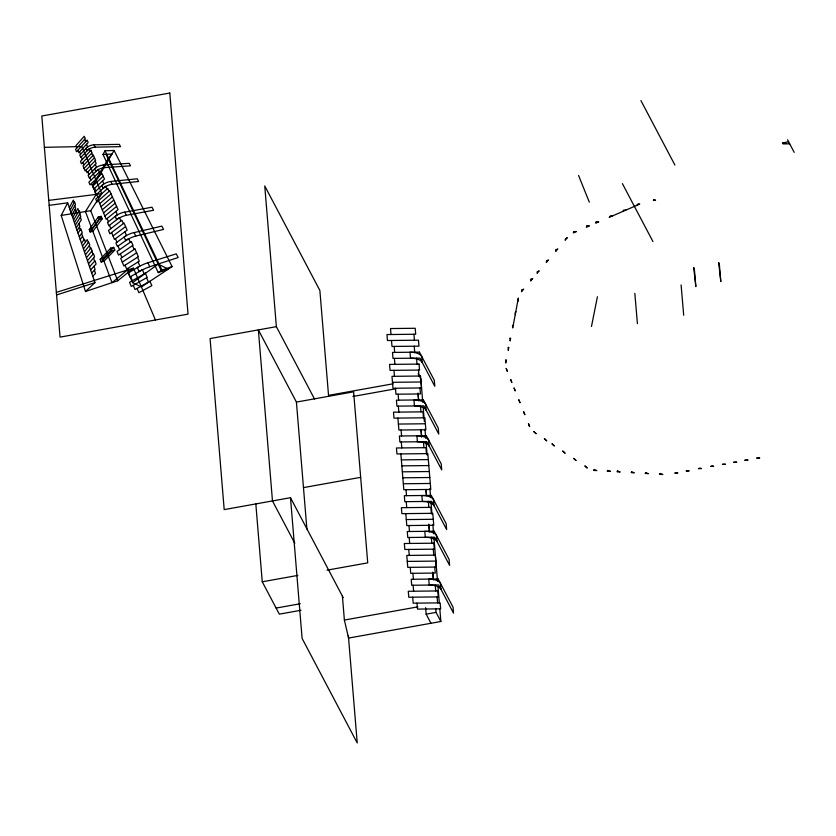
<?xml version="1.0" encoding="UTF-8"?>
<svg xmlns="http://www.w3.org/2000/svg" width="836" height="836" viewBox="0 0 836 836"><rect width="100%" height="100%" fill="white"/><g stroke="black" fill="none" stroke-linecap="round" stroke-linejoin="round"><path stroke-width="1.25" d="M591.47 326.51L597.416 296.728M155.444 319.989L133.426 268.126L117.719 280.771L85.481 291.492L61.206 215.437L67.674 202.814L49.178 205.342M69.315 207.61L73.328 200.076L74.216 202.563M70.151 210.055L74.582 201.894L75.48 204.423L70.987 212.511M102.985 154.43L105.033 150.741L114.104 150.459L172.101 266.6L141.409 286.936L132.548 282.652L127.354 270.028L112.014 282.672L85.46 211.55L96.234 194.38L92.577 185.508L108.178 158.85L111.972 154.085L102.985 154.43L158.244 272.599L168.308 269.108L158.192 264.124L132.548 282.652M71.844 215.009L75.668 208.248L74.77 205.708M72.701 217.517L77.894 208.551L78.835 211.174M114.104 150.459L96.307 180.67L92.577 185.508M73.568 220.067L79.148 210.641L80.11 213.284L74.446 222.637M75.334 225.229L80.737 216.514L79.775 213.838M76.233 227.852L81.301 219.858L80.329 217.161M77.142 230.517L79.859 226.316L78.918 223.63M61.206 215.437L90.716 210.703L101.825 193.67L81.834 146.561L44.381 147.324M78.061 233.192L80.904 228.918L82.189 232.575L79.295 236.797M80.235 239.556L82.597 236.18M89.253 229.597L98.334 216.879L101.219 216.367L102.201 218.802L92.859 231.373L90.121 231.948L89.253 229.597L91.991 229.043L101.219 216.367M81.5 243.245L84.436 239.2L85.45 242.074M90.121 231.948L99.317 219.325L102.201 218.802M82.461 246.077L87.278 239.629L88.323 242.565M83.443 248.929L88.689 242.085L89.755 245.063L84.436 251.824M85.429 254.75L90.999 247.864L92.096 250.915L86.442 257.707M87.466 260.696L93.465 253.695L94.583 256.83L88.501 263.727M89.546 266.788L94.97 260.822L96.109 264.019L90.612 269.882M100.184 259.338L110.718 248.093L113.696 247.341L114.814 250.1L103.998 261.187L101.156 261.981L100.184 259.338L103.016 258.564L113.696 247.341M101.156 261.981L111.815 250.884L114.814 250.1M91.678 273.017L95.105 269.485L93.987 266.287M84.039 168.402L94.478 157.732M92.765 276.193L95.534 273.424L94.416 270.206M92.608 186.229L103.215 176.26M85.481 291.492L94.97 282.652L67.674 202.814M99.766 203.65L111.042 193.858M101.02 206.691L112.411 196.93M102.285 209.763L113.79 200.055M103.559 212.887L115.201 203.211M104.855 216.043L116.622 206.408M113.027 235.93L125.599 226.587M115.681 216.012L117.165 215.019A21.245 18.35 -27.8 0 1 122.568 212.574L152.006 207.213L153.594 210.264L126.257 215.312A20.231 17.472 -27.8 0 0 119.579 217.862M158.244 272.599L161.944 270.08L172.101 266.6M124.637 236.682L126.215 235.7A27.912 24.098 -27.8 0 1 131.848 233.139L161.839 226.117L163.553 229.419L135.745 236.076A26.762 23.105 -27.8 0 0 128.807 238.824A25.404 21.935 -27.8 0 0 126.215 240.298M122.275 262.128L136.623 252.785M137.877 267.206L138.421 266.903A45.761 39.511 -27.8 0 1 146.802 263.089L176.25 253.851L178.172 257.54L149.749 266.757A47.903 41.361 -27.8 0 0 142.454 269.84M142.434 269.809L139.11 271.606L137.344 267.53M56.576 294.951L94.97 282.652M56.357 292.381L133.426 268.126M789.686 143.813L783.05 143.928L782.517 142.925L788.63 141.806M314.535 399.033L276.371 326.657L210.076 338.559L224.194 509.605L290.489 497.702L343.188 597.646M328.538 395.376L393.181 383.776M294.826 543.337L272.473 500.931L258.355 329.886L296.414 402.085L353.607 391.812L367.725 562.858L327.054 570.162M352.938 396.473L396.045 388.73M303.478 487.607L360.661 477.335M255.837 504.045L262.253 581.793L297.835 575.408M276.11 608.075L300.333 603.728M300.991 610.259L279.318 614.147L262.253 581.793M439.788 608.587L440.854 621.503L348.57 638.067L344.38 620.051L417.906 606.852M425.628 607.678L426.161 614.167L436.047 612.391L440.854 621.503M110.801 181.464L107.948 182.091A15.435 13.324 -27.8 0 0 103.758 184.087L101.887 185.519L103.141 188.424A13.512 11.673 -27.8 0 1 105.785 186.532A14.515 12.53 -27.8 0 1 112.118 184.307L138.619 181.475L137.229 178.789L110.801 181.464L112.118 184.338M48.77 200.379L101.825 193.67M103.267 164.964L100.487 165.497A13.198 11.39 -27.8 0 0 96.453 167.43L94.687 168.862L95.847 171.558A11.735 10.136 -27.8 0 1 98.355 169.656A12.477 10.774 -27.8 0 1 104.49 167.597L130.489 165.841L129.193 163.333L103.267 164.964L104.49 167.628M94.06 144.795L91.939 145.077A11.014 9.509 -27.8 0 0 87.55 147.073L85.889 148.515L86.944 150.95A10.074 8.694 -27.8 0 1 89.295 149.059A10.554 9.112 -27.8 0 1 95.168 147.178L120.509 146.645L119.329 144.367L94.06 144.795L95.168 147.209M392.481 382.303L421.01 381.989M398.406 424.061L425.367 423.768M401.364 459.884L428.325 459.591M401.855 465.851L428.816 465.558M402.346 471.828L429.307 471.535M402.837 477.795L429.808 477.502M403.328 483.762L430.3 483.469M406.286 519.584L433.257 519.292M407.268 561.405L435.796 561.092M782.517 142.925L785.809 143.426M612.234 216.022L610.823 215.646L609.225 217.329L639.718 204.109L638.223 203.765L636.551 205.489M515.979 311.692L515.154 312.894L515.384 314.702M625.903 210.097L623.51 210.149L622.977 211.372M513.314 325.026L512.478 326.165L512.729 327.952L518.351 298.044L518.069 301.211M787.575 139.811L794.2 152.371M640.919 100.592L674.903 165.047M622.402 183.617L652.968 241.594M418.146 373.755L420.821 378.812L422.734 402.043M426.161 614.167L430.968 623.269M105.033 150.741L161.944 270.08M106.026 154.315L161.661 271.418M124.763 212.02L126.257 215.312M134.105 232.492L135.745 236.076M147.909 262.713L149.749 266.757M101.417 173.992L100.184 171.234L88.888 182.123L89.995 184.861L101.971 173.46L104.479 179.103L93.768 189.04L91.469 183.46M109.098 191.35L107.771 188.361L95.774 199.083L96.976 202.03L109.694 190.827L118.064 209.658L106.172 219.251L98.533 200.661M123.383 223.609L121.857 220.181L108.513 230.443L109.882 233.819L124.041 223.107L127.166 230.13L114.459 239.409L111.616 232.502M91.657 153.239L92.775 155.768M95.043 160.92L96.203 163.553L87.048 172.686L85.972 170.084M132.443 245.648L134.126 249.441M137.553 257.227L139.309 261.198L126.654 269.098L125.055 265.2M146.561 277.782L148.453 282.077M90.194 151.107L89.107 148.641L80.799 157.492L79.807 155.057L87.561 146.718L86.495 144.304M99.39 172.007L98.188 169.28L89.233 178.005L88.135 175.33L96.485 167.085L95.325 164.431M106.924 189.124L105.629 186.177L96.119 194.778L94.938 191.893L103.8 183.774L102.546 180.9M120.917 220.903L119.423 217.527L108.858 225.783L107.51 222.491L117.353 214.674L115.911 211.393M130.301 242.241L128.681 238.553L117.374 246.516L115.911 242.942L126.435 235.386L124.867 231.812M144.2 273.821L142.371 269.662L129.935 277.082L128.284 273.058L139.852 266.005L138.086 261.971M84.666 139.298L85.7 141.65M115.222 216.367L116.664 219.69M124.156 237.016L125.724 240.643M137.083 288.399L138.86 292.684L151.859 285.651L149.905 281.272L135.045 289.528L133.311 285.316M79.566 151.849L80.559 154.252M87.853 171.892L88.94 174.536M94.614 188.257L95.795 191.11M107.112 218.489L108.461 221.739M115.462 238.678L116.925 242.21M127.751 268.408L129.392 272.379M81.291 156.969L82.304 159.425M89.766 177.493L90.884 180.2M96.683 194.266L97.885 197.191M109.485 225.302L110.854 228.636M118.043 246.045L119.538 249.682M130.667 276.653L132.349 280.739M76.881 147.941L75.93 145.621L84.258 136.278L85.282 138.609L75.543 149.425L76.494 151.765L87.132 140.082L88.188 142.465L78.824 152.654L77.842 150.281M82.837 162.435L83.872 164.953M120.384 253.82L121.91 257.561M578.564 175.476L589.338 202.207M98.334 216.879L99.317 219.325M110.718 248.093L111.815 250.884M90.716 210.703L117.719 280.771M91.908 251.145L93.005 254.228M89.347 245.575L90.413 248.585M93.538 258.021L94.656 261.166M74.916 209.585L75.815 212.145M81.625 233.39L83.913 239.932M79.378 227.068L80.329 229.785M681.1 284.951L683.691 315.235M634.827 293.363L637.419 323.657M423.162 407.216L424.333 421.407M424.97 429.161L425.723 438.189M426.036 442.066L427.102 454.972M429.882 488.537L430.624 497.577M431.052 502.739L432.003 514.359M432.86 524.684L433.602 533.723M433.926 537.59L437.552 581.48M437.98 586.642L439.36 603.425M423.486 417.812L422.985 411.845L393.495 412.169L393.986 418.136L424.876 417.801L425.858 429.735L398.897 430.038L397.905 418.094M426.444 453.635L425.942 447.668L396.452 447.991L396.943 453.958L427.833 453.624L430.791 489.436L403.819 489.739L400.862 453.917M431.366 513.335L430.874 507.368L401.385 507.692L401.876 513.659L432.766 513.325L433.748 525.259L406.777 525.551L405.794 513.617M418.491 370.066L418.982 376.033M419.975 387.977L420.466 393.944L395.94 394.216L395.449 388.249M433.278 549.168L433.769 555.135M434.762 567.08L435.253 573.047L410.727 573.318L410.236 567.351M437.123 596.935L437.615 602.902M416.527 358.132L417.018 364.109M420.477 405.899L420.968 411.866M423.434 441.721L423.925 447.688M428.356 501.422L428.847 507.389M431.313 537.235L431.804 543.212M435.253 585.001L435.755 590.968M413.935 334.264L414.426 340.231M414.217 346.209L414.708 352.175M418.157 393.975L418.648 399.942M421.114 429.788L421.605 435.765M426.036 489.488L426.538 495.466M428.993 525.311L429.495 531.288M432.943 573.078L433.435 579.045M417.948 393.066L418.585 400.852M420.947 429.401L421.584 437.186M425.984 490.398L426.412 495.591M428.763 524.141L429.411 531.926M432.734 572.158L433.372 579.944M435.734 608.503L436.047 612.391M417.007 603.122L417.498 609.099L440.645 608.838L440.154 602.871L413.183 603.164L412.691 597.197M394.195 346.428L394.686 352.395M398.135 394.195L398.626 400.162M401.092 430.007L401.583 435.984M406.024 489.708L406.515 495.685M408.982 525.53L409.473 531.497M412.921 573.297L413.412 579.264M394.404 358.383L394.895 364.35M398.344 406.139L398.845 412.106M401.301 441.962L401.802 447.929M406.233 501.663L406.724 507.63M409.191 537.485L409.682 543.452M413.13 585.242L413.621 591.209M391.008 334.515L390.516 328.548L415.21 328.276L415.701 334.243L386.964 334.557L387.455 340.524L418.47 340.189L418.961 346.156L392 346.449L391.499 340.482M393.965 370.338L394.456 376.305M408.752 549.44L409.243 555.407M328.59 396.013L319.875 290.479L264.751 185.937L276.371 326.657M348.361 635.506L357.223 742.964L302.11 638.422L290.489 497.702M342.415 596.173L344.38 620.051M296.414 402.085L306.896 529.073M117.124 219.335A19.301 16.657 -27.8 0 1 119.548 217.809M698.478 468.641L701.394 468.578L700.045 468.055L698.478 468.641M710.673 466.425L713.693 466.342L712.262 465.851L710.673 466.425M733.705 462.256L736.652 462.162L733.705 462.256M744.918 460.218L747.854 460.124L744.918 460.218M756.841 458.065L759.621 457.982L756.841 458.065M505.717 360.128L505.738 362.991L506.355 359.898L505.717 360.128M508.225 347.473L508.257 350.378L508.873 347.295L508.225 347.473M510.065 338.266L510.138 340.963L510.671 338.256L510.065 338.266M722.44 464.346L725.303 464.231L722.44 464.346M674.997 472.998L677.693 472.883L674.997 472.998M686.283 470.95L688.989 470.835L686.283 470.95M537.349 271.69L537.12 273.32L539.199 270.874L537.349 271.69M530.86 279.339L530.599 281L532.731 278.493L530.86 279.339M521.789 290.019L521.507 291.712L523.691 289.141L521.789 290.019M555.992 249.776L555.731 251.385L557.8 248.94L555.992 249.776M546.608 260.842L546.316 262.483L548.447 259.975L546.608 260.842M565.533 238.647L565.167 240.266L567.351 237.696L565.533 238.647M596.183 221.853L595.723 223.181L598.733 221.874L596.183 221.853M586.841 225.898L586.35 227.246L589.443 225.908L586.841 225.898M90.936 150.334L80.465 161.379L81.468 163.866L92.044 152.831L90.936 150.334M573.935 231.635L573.329 232.889L576.422 231.551L573.935 231.635M93.35 155.172L83.004 165.852L85.094 170.972L95.628 160.334L93.35 155.172M653.668 199.699L653.47 200.535L655.56 200.149L653.668 199.699M131.315 241.541L117.03 251.417L118.524 255.084L132.976 245.282L131.315 241.541M134.92 248.919L120.729 258.345L123.843 265.973L138.368 256.704L134.92 248.919M145.328 273.173L129.59 282.338L131.273 286.476L147.199 277.406L145.328 273.173M617.564 470.971L616.989 471.786L620.207 471.974L617.564 470.971M607.824 470.386L607.176 471.201L610.552 471.399L607.824 470.386M660.095 473.5L659.447 474.315L662.833 474.514L660.095 473.5M631.755 471.88L631.149 472.622L634.284 472.81L631.755 471.88M645.758 472.685L645.11 473.458L648.412 473.657L645.758 472.685M594.239 469.654L593.591 470.396L596.81 470.584L594.239 469.654M169.792 93.036L41.8 116.005L60.056 337.117L188.037 314.137L169.792 93.036M419.453 352.134L392.492 352.426L392.983 358.393L419.944 358.101L434.814 386.295L434.323 380.328L419.453 352.134M419.045 364.088L389.555 364.402L390.046 370.379L419.536 370.055L419.045 364.088M420.518 376.022L391.99 376.336L392.983 388.27L421.501 387.956L420.518 376.022M423.392 399.89L396.431 400.183L396.922 406.15L423.894 405.857L438.754 434.062L438.263 428.084L423.392 399.89M426.35 435.713L399.389 436.005L399.88 441.972L426.851 441.68L441.711 469.884L441.22 463.907L426.35 435.713M431.282 495.414L404.321 495.706L404.812 501.673L431.773 501.381L446.643 529.585L446.152 523.608L431.282 495.414M434.239 531.236L407.278 531.529L407.769 537.496L434.73 537.203L449.601 565.397L449.11 559.43L434.239 531.236M433.832 543.191L404.342 543.505L404.833 549.482L434.323 549.158L433.832 543.191M435.305 555.125L406.777 555.438L407.759 567.372L436.287 567.059L435.305 555.125M438.179 578.993L411.218 579.285L411.709 585.252L438.681 584.96L453.54 613.164L453.049 607.197L438.179 578.993M437.771 590.947L408.281 591.271L408.773 597.238L438.263 596.914L437.771 590.947M544.424 438.681L546.639 440.76L544.424 438.681M552.094 443.885L554.247 445.87L552.094 443.885M562.837 451.095L564.99 453.081L562.837 451.095M573.789 458.452L575.941 460.437L573.789 458.452M584.991 465.997L587.071 467.909L584.991 465.997M533.901 431.69L536.022 433.633L533.901 431.69M518.853 399.859L519.961 402.628L518.853 399.859M528.477 423.747L529.596 426.527L528.477 423.747M523.66 411.803L524.809 414.646L523.66 411.803M506.229 368.54L507.285 371.174L506.229 368.54M514.088 388.061L515.175 390.757L514.088 388.061M510.859 380.025L510.587 379.534L511.862 382.522L510.859 380.025M719.294 263.758L718.646 262.535L720.831 281.659L719.294 263.758M694.329 268.701L693.681 267.468L695.855 286.602L694.329 268.701M422.19 362.354L421.699 356.376A13.606 6.437 -4.7 0 0 410.016 352.228L410.507 358.205A13.606 6.437 -4.7 0 1 422.19 362.354M426.13 410.11L425.639 404.143A13.606 6.437 -4.7 0 0 413.956 399.995L414.447 405.962A13.606 6.437 -4.7 0 1 426.13 410.11M429.087 445.933L428.596 439.966A13.606 6.437 -4.7 0 0 416.913 435.817L417.404 441.784A13.606 6.437 -4.7 0 1 429.087 445.933M434.02 505.634L433.529 499.667A13.606 6.437 -4.7 0 0 421.846 495.518L422.337 501.485A13.606 6.437 -4.7 0 1 434.02 505.634M436.977 541.456L436.486 535.479A13.606 6.437 -4.7 0 0 424.803 531.33L425.294 537.308A13.606 6.437 -4.7 0 1 436.977 541.456M440.917 589.213L440.426 583.246A13.606 6.437 -4.7 0 0 428.743 579.097L429.234 585.064A13.606 6.437 -4.7 0 1 440.917 589.213"/></g></svg>
